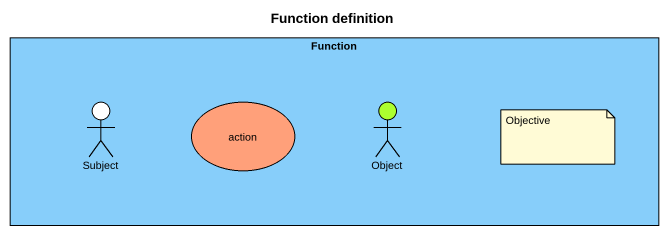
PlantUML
@startuml
title Function definition
rectangle Function #87CEFA {
  actor Subject
  usecase "action" as action_ #FFA07A
  actor "Object" as Object_ #ADFF2F
}
note as N1
  Objective
end note
@enduml
